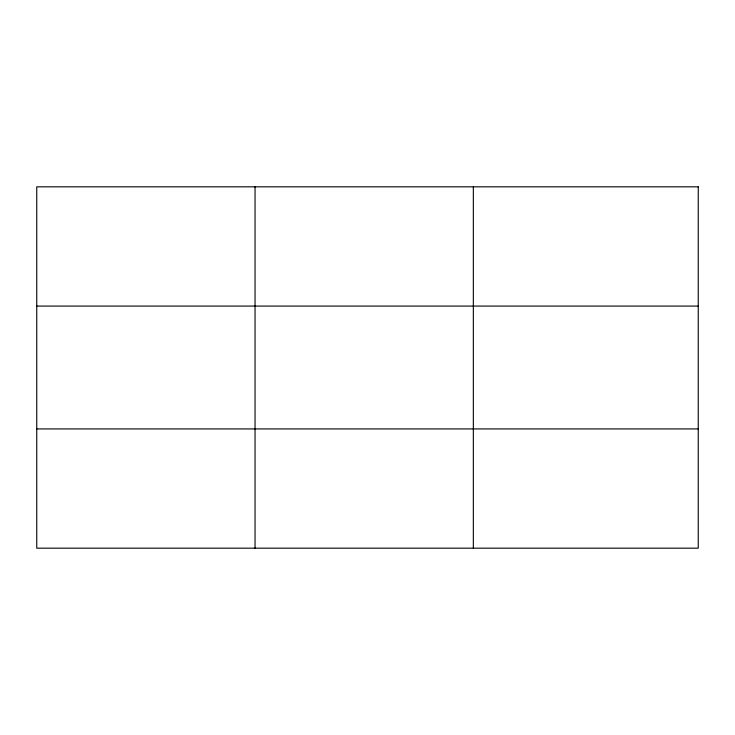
<?xml version="1.0" encoding="UTF-8"?>
<svg xmlns="http://www.w3.org/2000/svg" width="735" height="735" viewBox="0 0 735 735"><rect width="100%" height="100%" fill="white"/><g stroke="black" fill="none" stroke-linecap="round" stroke-linejoin="round"><path stroke-width="1.1" d="M255.045 186.828L255.045 548.172M473.34 186.828L473.34 548.172M36.75 306.072L698.25 306.072M36.75 428.928L698.25 428.928M698.25 186.828L698.25 548.172L36.75 548.172L36.75 186.828L698.25 186.828"/></g></svg>
